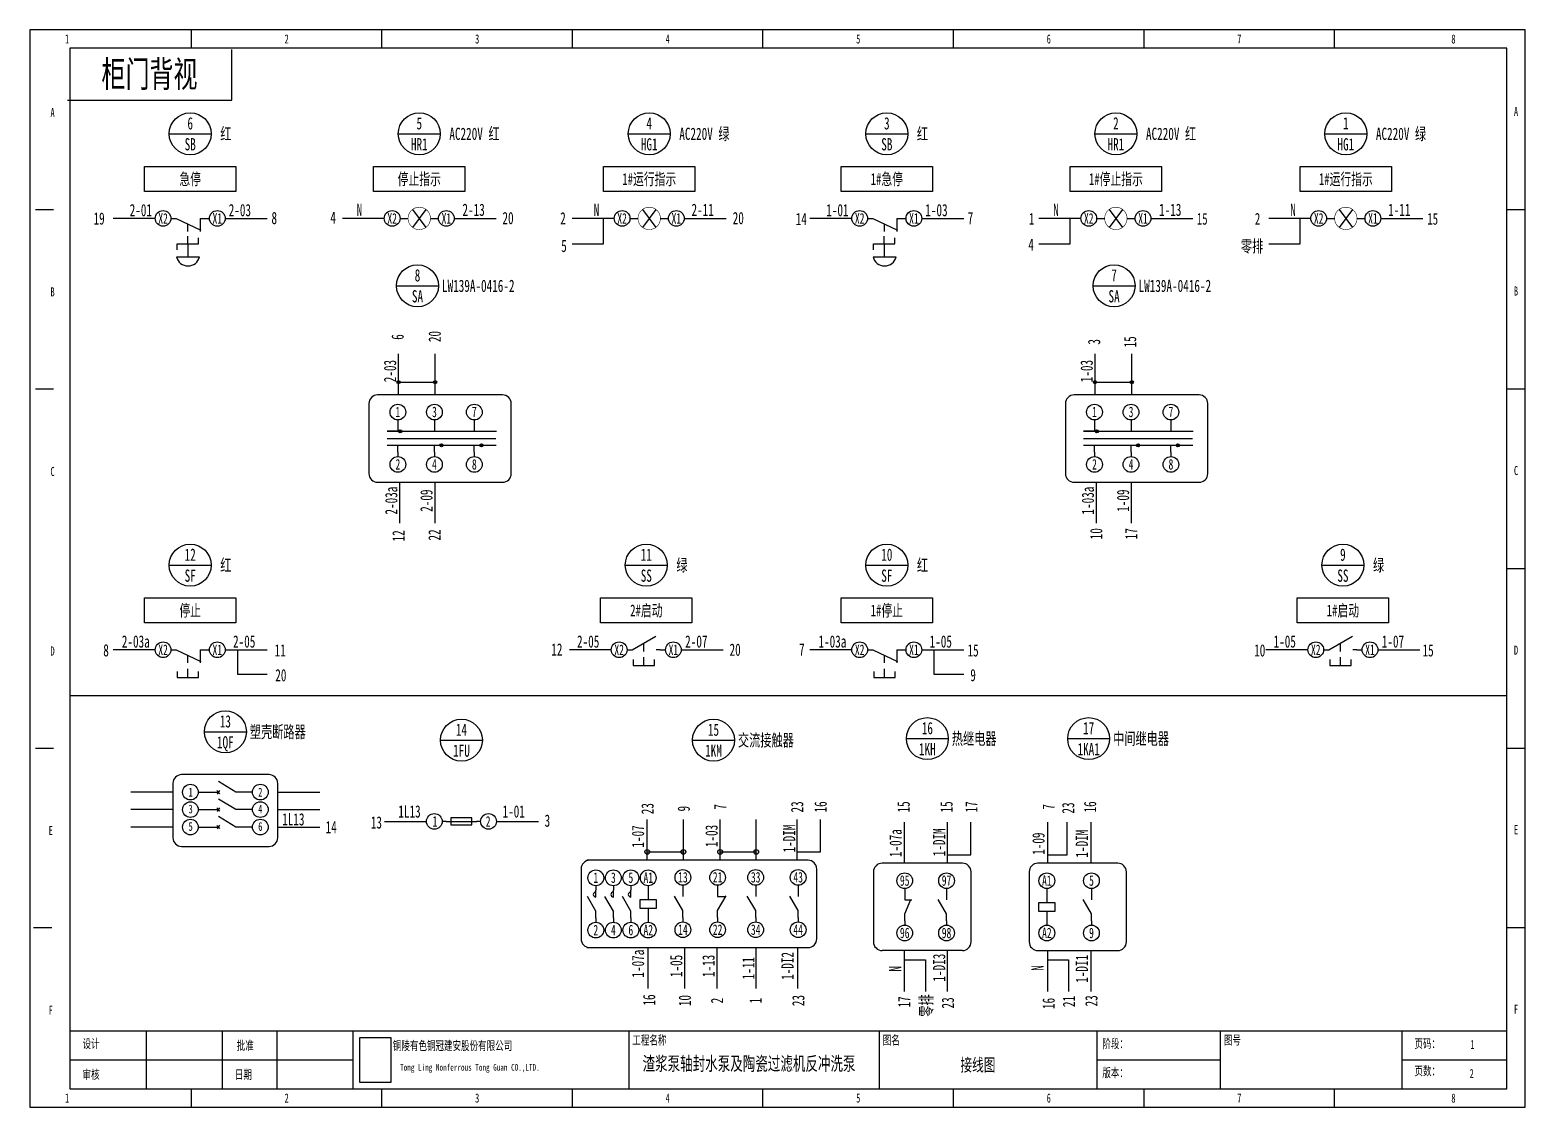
# Model space of a CAD drawing. Header units: millimetres. Extents: x 401220 to 2750366, y -101310 to 943175.
# Drawn here: x 1178014 to 1235034, y -101310 to -60206 of the extents above; entities that cross this region are included whole.
import ezdxf
from ezdxf.enums import TextEntityAlignment as Align

# ---------------------------------------------------------------- set-up
doc = ezdxf.new("R2010")
doc.units = ezdxf.units.MM
doc.linetypes.add('事故照明', pattern=[800, 600, 0, -200, 0])
doc.layers.add('SW', color=8, linetype='Continuous', lineweight=20)
doc.styles.add('ROM-S', font='NSimSun.ttf', dxfattribs={"width": 0.67})
doc.styles.add('标准', font='NSimSun.ttf', dxfattribs={"width": 0.667})

msp = doc.modelspace()

# ---------------------------------------------------------------- hatches: boundary and pattern name
h = msp.add_hatch(color=256)
h.dxf.hatch_style = 1
h.paths.add_polyline_path([(1192128.82149, -73649.19487, 0.4142135624), (1192069.45154, -73589.82492), (1192069.45154, -73708.56483, 0.4142135624)])
h.paths.add_polyline_path([(1192069.45154, -73589.82492, 0.4142135624), (1192010.08159, -73649.19487, 0.4142135624), (1192069.45154, -73708.56483)])
h = msp.add_hatch(color=256)
h.dxf.hatch_style = 1
h.paths.add_polyline_path([(1193529.08367, -73649.19487, 0.4142135624), (1193469.71372, -73589.82492), (1193469.71372, -73708.56483, 0.4142135624)])
h.paths.add_polyline_path([(1193469.71372, -73589.82492, 0.4142135624), (1193410.34376, -73649.19487, 0.4142135624), (1193469.71372, -73708.56483)])
h = msp.add_hatch(color=256)
h.dxf.hatch_style = 1
h.paths.add_polyline_path([(1218693.74112, -73649.19487, 0.4142135624), (1218634.37116, -73589.82492), (1218634.37116, -73708.56483, 0.4142135624)])
h.paths.add_polyline_path([(1218634.37116, -73589.82492, 0.4142135624), (1218575.00121, -73649.19487, 0.4142135624), (1218634.37116, -73708.56483)])
h = msp.add_hatch(color=256)
h.dxf.hatch_style = 1
h.paths.add_polyline_path([(1220094.00329, -73649.19487, 0.4142135624), (1220034.63334, -73589.82492), (1220034.63334, -73708.56483, 0.4142135624)])
h.paths.add_polyline_path([(1220034.63334, -73589.82492, 0.4142135624), (1219975.26339, -73649.19487, 0.4142135624), (1220034.63334, -73708.56483)])
h = msp.add_hatch(color=256)
h.dxf.hatch_style = 1
h.paths.add_polyline_path([(1192198.41602, -75523.09348, 1), (1192082.69802, -75523.09348)])
h.paths.add_polyline_path([(1192082.69802, -75523.09348, 1), (1192198.41602, -75523.09348)])
h = msp.add_hatch(color=256)
h.dxf.hatch_style = 1
h.paths.add_polyline_path([(1218763.33564, -75523.09348, 1), (1218647.61764, -75523.09348)])
h.paths.add_polyline_path([(1218647.61764, -75523.09348, 1), (1218763.33564, -75523.09348)])
h = msp.add_hatch(color=256)
h.dxf.hatch_style = 1
h.paths.add_polyline_path([(1193651.37798, -76056.68747), (1193767.09598, -76056.68747, 1)])
h.paths.add_polyline_path([(1193767.09598, -76056.68747), (1193651.37798, -76056.68747, 1)])
h = msp.add_hatch(color=256)
h.dxf.hatch_style = 1
h.paths.add_polyline_path([(1195172.64506, -76056.68747), (1195288.36306, -76056.68747, 1)])
h.paths.add_polyline_path([(1195288.36306, -76056.68747), (1195172.64506, -76056.68747, 1)])
h = msp.add_hatch(color=256)
h.dxf.hatch_style = 1
h.paths.add_polyline_path([(1220216.2976, -76056.68747), (1220332.0156, -76056.68747, 1)])
h.paths.add_polyline_path([(1220332.0156, -76056.68747), (1220216.2976, -76056.68747, 1)])
h = msp.add_hatch(color=256)
h.dxf.hatch_style = 1
h.paths.add_polyline_path([(1221737.56468, -76056.68747), (1221853.28268, -76056.68747, 1)])
h.paths.add_polyline_path([(1221853.28268, -76056.68747), (1221737.56468, -76056.68747, 1)])
h = msp.add_hatch(color=256)
h.dxf.hatch_style = 1
h.paths.add_polyline_path([(1201559.73367, -91480.24408), (1201559.73367, -91570.41035), (1201649.89994, -91570.41035, 0.4142135624)])
h.paths.add_polyline_path([(1201649.89994, -91570.41035), (1201559.73367, -91570.41035), (1201559.73367, -91660.57662, 0.4142135624)])
h.paths.add_polyline_path([(1201559.73367, -91570.41035), (1201559.73367, -91480.24408, 0.4142135624), (1201469.56741, -91570.41035, 0.4142135624), (1201559.73367, -91660.57662)])
h.paths.add_polyline_path([(1202934.89629, -91480.24408, 0.4142135624), (1202844.73003, -91570.41035), (1202934.89629, -91570.41035)])
h.paths.add_polyline_path([(1202934.89629, -91570.41035), (1202844.73003, -91570.41035, 0.4142135624), (1202934.89629, -91660.57662)])
h.paths.add_polyline_path([(1203025.06256, -91570.41035, 0.4142135624), (1202934.89629, -91480.24408), (1202934.89629, -91660.57662, 0.4142135624)])
h = msp.add_hatch(color=256)
h.dxf.hatch_style = 1
h.paths.add_polyline_path([(1204337.24573, -91480.24408), (1204337.24573, -91570.41035), (1204427.412, -91570.41035, 0.4142135624)])
h.paths.add_polyline_path([(1204427.412, -91570.41035), (1204337.24573, -91570.41035), (1204337.24573, -91660.57662, 0.4142135624)])
h.paths.add_polyline_path([(1204337.24573, -91570.41035), (1204337.24573, -91480.24408, 0.4142135624), (1204247.07947, -91570.41035, 0.4142135624), (1204337.24573, -91660.57662)])
h.paths.add_polyline_path([(1205712.40835, -91480.24408, 0.4142135624), (1205622.24209, -91570.41035), (1205712.40835, -91570.41035)])
h.paths.add_polyline_path([(1205712.40835, -91570.41035), (1205622.24209, -91570.41035, 0.4142135624), (1205712.40835, -91660.57662)])
h.paths.add_polyline_path([(1205802.57462, -91570.41035, 0.4142135624), (1205712.40835, -91480.24408), (1205712.40835, -91660.57662, 0.4142135624)])

# ---------------------------------------------------------------- linework, layer by layer
at = {"ltscale": 4}
for p, q in [((1184172.88567, -60898.28805), (1184172.88567, -60206.30407)), ((1191438.71742, -60898.28805), (1191438.71742, -60206.30407)), ((1198704.54917, -60898.28805), (1198704.54917, -60206.30407)), ((1205970.38093, -60898.28805), (1205970.38093, -60206.30407)), ((1213236.21268, -60898.28805), (1213236.21268, -60206.30407)), ((1220502.04443, -60898.28805), (1220502.04443, -60206.30407)), ((1227767.87618, -60898.28805), (1227767.87618, -60206.30407)), ((1178221.82347, -67056.94544), (1178913.80745, -67056.94544)), ((1234341.72395, -67056.94544), (1235033.70793, -67056.94544)), ((1178221.82347, -73907.58681), (1178913.80745, -73907.58681)), ((1234341.72395, -73907.58681), (1235033.70793, -73907.58681)), ((1234341.72395, -80758.22817), (1235033.70793, -80758.22817)), ((1178221.82347, -87608.86954), (1178913.80745, -87608.86954)), ((1234341.72395, -87608.86954), (1235033.70793, -87608.86954)), ((1178152.62508, -94459.5109), (1178844.60905, -94459.5109)), ((1234341.72395, -94459.5109), (1235033.70793, -94459.5109)), ((1179536.59303, -98403.81957), (1234341.72395, -98403.81957)), ((1182442.92573, -98403.81957), (1182442.92573, -100618.16829)), ((1185349.25843, -98403.81957), (1185349.25843, -100618.16829)), ((1187425.21036, -98403.81957), (1187425.21036, -100618.16829)), ((1190331.54306, -98403.81957), (1190331.54306, -100618.16829)), ((1200849.6995, -98403.81957), (1200849.6995, -100618.16829)), ((1210399.07837, -98403.81957), (1210399.07837, -100618.16829)), ((1218702.88609, -98403.81957), (1218702.88609, -100618.16829)), ((1223408.37713, -98403.81957), (1223408.37713, -100618.16829)), ((1230328.21689, -98403.81957), (1230328.21689, -100618.16829)), ((1179536.59303, -99510.99393), (1190331.54306, -99510.99393)), ((1218702.88609, -99510.99393), (1223408.37713, -99510.99393)), ((1230328.21689, -99510.99393), (1234341.72395, -99510.99393)), ((1184172.88567, -101310.15227), (1184172.88567, -100618.16829)), ((1191438.71742, -101310.15227), (1191438.71742, -100618.16829)), ((1198704.54917, -101310.15227), (1198704.54917, -100618.16829)), ((1205970.38093, -101310.15227), (1205970.38093, -100618.16829)), ((1213236.21268, -101310.15227), (1213236.21268, -100618.16829)), ((1220502.04443, -101310.15227), (1220502.04443, -100618.16829)), ((1227767.87618, -101310.15227), (1227767.87618, -100618.16829))]:
    msp.add_line(p, q, dxfattribs=at)
for p, q in [((1187247.21967, -60898.28805), (1179536.59303, -60898.28805)), ((1179453.54382, -62890.29404), (1185718.27155, -62890.29404)), ((1183327.61539, -64171.0144), (1184928.39736, -64171.0144)), ((1192063.56506, -64171.0144), (1193664.34703, -64171.0144)), ((1200832.37819, -64171.0144), (1202433.16015, -64171.0144)), ((1209892.53502, -64171.0144), (1211493.31698, -64171.0144)), ((1218628.48469, -64171.0144), (1220229.26666, -64171.0144)), ((1227397.29781, -64171.0144), (1228998.07978, -64171.0144)), ((1182385.53652, -65422.54598), (1185870.47623, -65422.54598)), ((1182385.53652, -66372.1416), (1182385.53652, -65422.54598)), ((1185870.47623, -65422.54598), (1185870.47623, -66372.1416)), ((1191121.4862, -65422.54598), (1194606.4259, -65422.54598)), ((1191121.4862, -66372.1416), (1191121.4862, -65422.54598)), ((1194606.4259, -65422.54598), (1194606.4259, -66372.1416)), ((1199890.29932, -65422.54598), (1203375.23902, -65422.54598)), ((1199890.29932, -66372.1416), (1199890.29932, -65422.54598)), ((1203375.23902, -65422.54598), (1203375.23902, -66372.1416)), ((1208950.45615, -65422.54598), (1212435.39585, -65422.54598)), ((1208950.45615, -66372.1416), (1208950.45615, -65422.54598)), ((1212435.39585, -65422.54598), (1212435.39585, -66372.1416)), ((1217686.40582, -65422.54598), (1221171.34552, -65422.54598)), ((1217686.40582, -66372.1416), (1217686.40582, -65422.54598)), ((1221171.34552, -65422.54598), (1221171.34552, -66372.1416)), ((1226455.21894, -65422.54598), (1229940.15865, -65422.54598)), ((1226455.21894, -66372.1416), (1226455.21894, -65422.54598)), ((1229940.15865, -65422.54598), (1229940.15865, -66372.1416)), ((1185870.47623, -66372.1416), (1182385.53652, -66372.1416)), ((1194606.4259, -66372.1416), (1191121.4862, -66372.1416)), ((1203375.23902, -66372.1416), (1199890.29932, -66372.1416)), ((1212435.39585, -66372.1416), (1208950.45615, -66372.1416)), ((1221171.34552, -66372.1416), (1217686.40582, -66372.1416)), ((1229940.15865, -66372.1416), (1226455.21894, -66372.1416)), ((1192606.49745, -67057.75789), (1193118.74768, -67740.75819)), ((1201375.31057, -67057.75789), (1201887.5608, -67740.75819)), ((1219171.41707, -67057.75789), (1219683.6673, -67740.75819)), ((1227940.23019, -67057.75789), (1228452.48042, -67740.75819)), ((1182794.0214, -67399.2582), (1181193.23943, -67399.2582)), ((1183392.98097, -67399.25809), (1183593.0789, -67399.25804)), ((1183593.0789, -67399.25804), (1184532.54651, -67845.04185)), ((1184034.18944, -67902.31923), (1184034.18944, -67608.56801)), ((1184503.74391, -67399.25804), (1184503.74383, -67899.7969)), ((1184503.74391, -67399.25804), (1184860.36445, -67399.25809)), ((1185461.99135, -67399.2582), (1187062.77332, -67399.2582)), ((1191529.97107, -67399.2582), (1189929.18911, -67399.2582)), ((1192128.93065, -67399.25809), (1192329.02857, -67399.25804)), ((1192329.02857, -67399.25804), (1192435.74737, -67399.25804)), ((1193289.49775, -67399.25804), (1193396.21655, -67399.25804)), ((1193396.21655, -67399.25804), (1193596.31412, -67399.25809)), ((1194197.94102, -67399.2582), (1195798.72299, -67399.2582)), ((1200298.7842, -67399.2582), (1198698.00223, -67399.2582)), ((1199875.44832, -67399.2582), (1199875.44832, -68386.73253)), ((1200897.74377, -67399.25809), (1201097.84169, -67399.25804)), ((1201097.84169, -67399.25804), (1201204.56049, -67399.25804)), ((1202058.31088, -67399.25804), (1202165.02967, -67399.25804)), ((1202165.02967, -67399.25804), (1202365.12724, -67399.25809)), ((1202966.75414, -67399.2582), (1204567.53611, -67399.2582)), ((1209358.94103, -67399.2582), (1207758.15906, -67399.2582)), ((1209957.9006, -67399.25809), (1210157.99852, -67399.25804)), ((1210157.99852, -67399.25804), (1211097.46614, -67845.04185)), ((1210599.10907, -67902.31923), (1210599.10907, -67608.56801)), ((1211068.66353, -67399.25804), (1211068.66346, -67899.7969)), ((1211068.66353, -67399.25804), (1211425.28407, -67399.25809)), ((1212026.91097, -67399.2582), (1213627.69294, -67399.2582)), ((1218094.8907, -67399.2582), (1216494.10873, -67399.2582)), ((1217671.55482, -67399.2582), (1217671.55482, -68386.73253)), ((1218693.85027, -67399.25809), (1218893.9482, -67399.25804)), ((1218893.9482, -67399.25804), (1219000.66699, -67399.25804)), ((1219854.41738, -67399.25804), (1219961.13618, -67399.25804)), ((1219961.13618, -67399.25804), (1220161.23374, -67399.25809)), ((1220762.86065, -67399.2582), (1222363.64261, -67399.2582)), ((1226863.70382, -67399.2582), (1225262.92185, -67399.2582)), ((1226440.36794, -67399.2582), (1226440.36794, -68386.73253)), ((1227462.66339, -67399.25809), (1227662.76132, -67399.25804)), ((1227662.76132, -67399.25804), (1227769.48012, -67399.25804)), ((1228623.2305, -67399.25804), (1228729.9493, -67399.25804)), ((1228729.9493, -67399.25804), (1228930.04686, -67399.25809)), ((1229531.67377, -67399.2582), (1231132.45574, -67399.2582)), ((1183624.68081, -68592.72238), (1183624.68081, -68373.28207)), ((1183624.68081, -68373.28207), (1184438.1028, -68373.28207)), ((1184031.3918, -68373.28207), (1184031.3918, -68079.53085)), ((1184031.3918, -68373.28207), (1184031.3918, -68862.66576)), ((1184438.1028, -68373.28207), (1184438.1028, -68144.24223)), ((1199875.44832, -68386.73253), (1198698.00223, -68386.73253)), ((1210189.60044, -68592.72238), (1210189.60044, -68373.28207)), ((1210189.60044, -68373.28207), (1211003.02242, -68373.28207)), ((1210596.31143, -68373.28207), (1210596.31143, -68079.53085)), ((1210596.31143, -68373.28207), (1210596.31143, -68862.66576)), ((1211003.02242, -68373.28207), (1211003.02242, -68144.24223)), ((1217671.55482, -68386.73253), (1216494.10873, -68386.73253)), ((1226440.36794, -68386.73253), (1225262.92185, -68386.73253)), ((1183604.65579, -68862.66576), (1184482.17817, -68862.66576)), ((1210169.57541, -68862.66576), (1211047.09779, -68862.66576)), ((1191994.35498, -69971.42059), (1193595.13695, -69971.42059)), ((1218559.27461, -69971.42059), (1220160.05658, -69971.42059)), ((1192069.45154, -74135.1183), (1192069.45154, -72572.23482)), ((1193469.71372, -74135.1183), (1193469.71372, -72572.23482)), ((1218634.37116, -74135.1183), (1218634.37116, -72572.23482)), ((1220034.63334, -74135.1183), (1220034.63334, -72572.23482)), ((1192069.45154, -73649.19487), (1193469.71372, -73649.19487)), ((1218634.37116, -73649.19487), (1220034.63334, -73649.19487)), ((1190940.92884, -74468.61454), (1190940.92884, -77136.58449)), ((1194742.11345, -74135.1183), (1191274.42508, -74135.1183)), ((1194642.60635, -74135.1183), (1191274.42508, -74135.1183)), ((1196036.54264, -74135.1183), (1192568.85427, -74135.1183)), ((1195937.03553, -74135.1183), (1192568.85427, -74135.1183)), ((1196370.03869, -77136.58449), (1196370.03869, -74468.61454)), ((1217505.84846, -74468.61454), (1217505.84846, -77136.58449)), ((1221307.03307, -74135.1183), (1217839.3447, -74135.1183)), ((1221207.52597, -74135.1183), (1217839.3447, -74135.1183)), ((1222601.46226, -74135.1183), (1219133.77389, -74135.1183)), ((1222501.95516, -74135.1183), (1219133.77389, -74135.1183)), ((1222934.95832, -77136.58449), (1222934.95832, -74468.61454)), ((1192047.54206, -75256.29652), (1192047.54204, -75523.09351)), ((1192047.54206, -75090.31775), (1192047.54206, -75256.29652)), ((1193441.36231, -75256.29652), (1193441.36229, -75523.09351)), ((1193441.36231, -75090.31775), (1193441.36231, -75256.29652)), ((1194962.62939, -75256.29652), (1194962.62937, -75523.09351)), ((1194962.62939, -75090.31775), (1194962.62939, -75256.29652)), ((1218612.46168, -75256.29652), (1218612.46166, -75523.09351)), ((1218612.46168, -75090.31775), (1218612.46168, -75256.29652)), ((1220006.28194, -75256.29652), (1220006.28191, -75523.09351)), ((1220006.28194, -75090.31775), (1220006.28194, -75256.29652)), ((1221527.54902, -75256.29652), (1221527.549, -75523.09351)), ((1221527.54902, -75090.31775), (1221527.54902, -75256.29652)), ((1192047.54204, -75523.09351), (1191632.22568, -75523.09348)), ((1191632.22568, -75523.09348), (1195807.39285, -75523.09348)), ((1218612.46166, -75523.09351), (1218197.14531, -75523.09348)), ((1218197.14531, -75523.09348), (1222372.31248, -75523.09348)), ((1191632.22564, -76056.68747), (1195800.52949, -76056.68747)), ((1192047.54197, -76323.48449), (1192047.542, -76056.6875)), ((1192047.54206, -76323.48449), (1192047.54206, -76486.72366)), ((1193441.36223, -76323.48449), (1193441.36225, -76056.6875)), ((1193441.36231, -76323.48449), (1193441.36231, -76486.72366)), ((1194962.62931, -76323.48449), (1194962.62933, -76056.6875)), ((1194962.62939, -76323.48449), (1194962.62939, -76486.72366)), ((1218197.14527, -76056.68747), (1222365.44911, -76056.68747)), ((1218612.4616, -76323.48449), (1218612.46162, -76056.6875)), ((1218612.46168, -76323.48449), (1218612.46168, -76486.72366)), ((1220006.28185, -76323.48449), (1220006.28187, -76056.6875)), ((1220006.28194, -76323.48449), (1220006.28194, -76486.72366)), ((1221527.54893, -76323.48449), (1221527.54895, -76056.6875)), ((1221527.54902, -76323.48449), (1221527.54902, -76486.72366)), ((1191274.42508, -77470.08074), (1194708.08449, -77470.08074)), ((1192126.11938, -79032.96422), (1192126.11938, -77470.08074)), ((1192568.85427, -77470.08074), (1196036.54245, -77470.08074)), ((1193464.82641, -79032.96422), (1193464.82641, -77470.08074)), ((1217839.3447, -77470.08074), (1221273.00411, -77470.08074)), ((1218691.039, -79032.96422), (1218691.039, -77470.08074)), ((1219133.77389, -77470.08074), (1222601.46207, -77470.08074)), ((1220029.74604, -79032.96422), (1220029.74604, -77470.08074)), ((1183327.61539, -80630.94085), (1184928.39736, -80630.94085)), ((1200720.53212, -80630.94085), (1202321.31408, -80630.94085)), ((1209892.53502, -80630.94085), (1211493.31698, -80630.94085)), ((1227285.45174, -80630.94085), (1228886.23371, -80630.94085)), ((1182385.53652, -81882.47243), (1185870.47623, -81882.47243)), ((1182385.53652, -82832.06805), (1182385.53652, -81882.47243)), ((1185870.47623, -81882.47243), (1185870.47623, -82832.06805)), ((1199778.45325, -81882.47243), (1203263.39295, -81882.47243)), ((1199778.45325, -82832.06805), (1199778.45325, -81882.47243)), ((1203263.39295, -81882.47243), (1203263.39295, -82832.06805)), ((1208950.45615, -81882.47243), (1212435.39585, -81882.47243)), ((1208950.45615, -82832.06805), (1208950.45615, -81882.47243)), ((1212435.39585, -81882.47243), (1212435.39585, -82832.06805)), ((1226343.37287, -81882.47243), (1229828.31258, -81882.47243)), ((1226343.37287, -82832.06805), (1226343.37287, -81882.47243)), ((1229828.31258, -81882.47243), (1229828.31258, -82832.06805)), ((1185870.47623, -82832.06805), (1182385.53652, -82832.06805)), ((1203263.39295, -82832.06805), (1199778.45325, -82832.06805)), ((1212435.39585, -82832.06805), (1208950.45615, -82832.06805)), ((1229828.31258, -82832.06805), (1226343.37287, -82832.06805)), ((1200985.99562, -83859.18449), (1201884.94868, -83344.61346)), ((1201424.30853, -83929.79223), (1201424.30853, -83615.79626)), ((1227550.91525, -83859.18449), (1228449.8683, -83344.61346)), ((1227989.22815, -83929.79223), (1227989.22815, -83615.79626)), ((1182794.0214, -83859.18464), (1181193.23943, -83859.18464)), ((1183392.98097, -83859.18454), (1183593.0789, -83859.18449)), ((1183593.0789, -83859.18449), (1184532.54651, -84304.9683)), ((1184036.29687, -84363.24567), (1184036.29687, -84069.49445)), ((1184503.74391, -83859.18449), (1184503.74383, -84359.72334)), ((1184503.74391, -83859.18449), (1184860.36445, -83859.18454)), ((1185461.99135, -83859.18464), (1187062.77332, -83859.18464)), ((1185925.17017, -83859.18464), (1185925.17017, -84695.80567)), ((1200186.93813, -83859.18464), (1198586.15616, -83859.18464)), ((1200785.8977, -83859.18454), (1200985.99562, -83859.18449)), ((1201017.59754, -84230.63292), (1201017.59754, -84459.67275)), ((1201424.30853, -84459.67275), (1201424.30853, -84145.67679)), ((1201831.01952, -84459.67275), (1201831.01952, -84230.63292)), ((1202053.1836, -83859.18449), (1201893.93687, -83859.18449)), ((1202053.1836, -83859.18449), (1202253.28117, -83859.18454)), ((1202854.90807, -83859.18464), (1204455.69004, -83859.18464)), ((1209358.94103, -83859.18464), (1207758.15906, -83859.18464)), ((1209957.9006, -83859.18454), (1210157.99852, -83859.18449)), ((1210157.99852, -83859.18449), (1211097.46614, -84304.9683)), ((1210601.2165, -84363.24567), (1210601.2165, -84069.49445)), ((1211068.66353, -83859.18449), (1211068.66346, -84359.72334)), ((1211068.66353, -83859.18449), (1211425.28407, -83859.18454)), ((1212026.91097, -83859.18464), (1213627.69294, -83859.18464)), ((1212490.0898, -83859.18464), (1212490.0898, -84695.80567)), ((1226751.85775, -83859.18464), (1225151.07578, -83859.18464)), ((1227350.81732, -83859.18454), (1227550.91525, -83859.18449)), ((1227582.51716, -84230.63292), (1227582.51716, -84459.67275)), ((1227989.22815, -84459.67275), (1227989.22815, -84145.67679)), ((1228395.93914, -84459.67275), (1228395.93914, -84230.63292)), ((1228618.10323, -83859.18449), (1228458.8565, -83859.18449)), ((1228618.10323, -83859.18449), (1228818.20079, -83859.18454)), ((1229419.8277, -83859.18464), (1231020.60967, -83859.18464)), ((1183629.58588, -84694.36892), (1183629.58588, -84923.40876)), ((1183629.58588, -84923.40876), (1184443.00787, -84923.40876)), ((1184036.29687, -84923.40876), (1184036.29687, -84584.8613)), ((1184443.00787, -84923.40876), (1184443.00787, -84694.36892)), ((1185925.17017, -84695.80567), (1185925.17017, -84790.07854)), ((1185925.17017, -84790.07854), (1187062.77332, -84790.07854)), ((1201017.59754, -84459.67275), (1201831.01952, -84459.67275)), ((1210194.50551, -84694.36892), (1210194.50551, -84923.40876)), ((1210194.50551, -84923.40876), (1211007.92749, -84923.40876)), ((1210601.2165, -84923.40876), (1210601.2165, -84584.8613)), ((1211007.92749, -84923.40876), (1211007.92749, -84694.36892)), ((1212490.0898, -84695.80567), (1212490.0898, -84790.07854)), ((1212490.0898, -84790.07854), (1213627.69294, -84790.07854)), ((1227582.51716, -84459.67275), (1228395.93914, -84459.67275)), ((1179536.59303, -85607.18686), (1234341.72395, -85607.18686)), ((1184668.06566, -86989.931), (1186267.92217, -86989.931)), ((1193671.00258, -87308.29242), (1195270.8591, -87308.29242)), ((1203282.6852, -87308.29242), (1204882.54172, -87308.29242)), ((1211438.72638, -87249.57774), (1213038.5829, -87249.57774)), ((1217589.70864, -87249.57774), (1219189.56516, -87249.57774)), ((1187134.51112, -88624.85454), (1183801.47671, -88624.85454)), ((1185870.25765, -89291.46143), (1185203.65077, -88891.4973)), ((1183468.17327, -89291.46143), (1181868.31675, -89291.46143)), ((1183468.17327, -88958.15798), (1183468.17327, -91027.35012)), ((1184434.75325, -89291.46143), (1185203.65077, -89291.46143)), ((1185260.11452, -89351.01796), (1185147.18701, -89231.90491)), ((1185249.12855, -89222.93628), (1185159.58293, -89363.5802)), ((1186501.23458, -89291.46143), (1185870.25765, -89291.46143)), ((1187467.81456, -91027.35012), (1187467.81456, -88958.15798)), ((1187467.81456, -89289.29527), (1189067.67108, -89289.29527)), ((1183468.17327, -89958.06831), (1181868.31675, -89958.06831)), ((1184434.75325, -89958.06831), (1185203.65077, -89958.06831)), ((1185259.40955, -90015.82803), (1185146.48204, -89896.71498)), ((1185248.42358, -89887.74636), (1185158.87796, -90028.39027)), ((1185869.55268, -89956.2715), (1185202.94579, -89556.30737)), ((1186501.23458, -89958.06831), (1185870.25765, -89958.06831)), ((1187467.81456, -89955.90216), (1189067.67108, -89955.90216)), ((1183468.17327, -90624.67519), (1181868.31675, -90624.67519)), ((1184434.75325, -90624.67519), (1185203.65077, -90624.67519)), ((1185260.11452, -90682.43491), (1185147.18701, -90563.32185)), ((1185249.12855, -90554.35323), (1185159.58293, -90694.99715)), ((1185870.25765, -90622.87838), (1185203.65077, -90222.91425)), ((1186501.23458, -90624.67519), (1185870.25765, -90624.67519)), ((1187467.81456, -90622.50904), (1189067.67108, -90622.50904)), ((1193138.38368, -90426.12869), (1191538.52717, -90426.12869)), ((1193884.93742, -90408.01442), (1193737.40898, -90408.01442)), ((1193884.93742, -90408.01442), (1194068.39236, -90408.01442)), ((1194068.39236, -90274.69304), (1194068.39236, -90541.33579)), ((1194868.32062, -90274.69304), (1194068.39236, -90274.69304)), ((1194068.39236, -90408.01442), (1194868.32062, -90408.01442)), ((1194068.39236, -90541.33579), (1194868.32062, -90541.33579)), ((1194868.32062, -90541.33579), (1194868.32062, -90274.69304)), ((1194868.32062, -90408.01442), (1195061.0582, -90408.01442)), ((1195203.94412, -90408.01442), (1195061.0582, -90408.01442)), ((1195803.478, -90407.46369), (1197403.33451, -90407.46369)), ((1201559.73367, -91891.61135), (1201559.73367, -90329.63141)), ((1202937.79308, -91891.61135), (1202937.79308, -90329.63141)), ((1204337.24573, -91891.61135), (1204337.24573, -90329.63141)), ((1205712.40835, -91891.61135), (1205712.40835, -90329.63141)), ((1207278.7831, -91891.61135), (1207278.7831, -90329.63141)), ((1208167.49918, -91570.41035), (1208167.49918, -90329.63141)), ((1211370.14251, -92002.10968), (1211370.14251, -90440.12974)), ((1213009.63598, -92002.10968), (1213009.63598, -90440.12974)), ((1213898.35205, -91680.90869), (1213898.35205, -90440.12974)), ((1216827.39853, -92002.10968), (1216827.39853, -90440.12974)), ((1217572.5236, -91680.90869), (1217572.5236, -90440.12974)), ((1218491.48946, -92002.10968), (1218491.48946, -90440.12974)), ((1183801.47671, -91360.65356), (1187134.51112, -91360.65356)), ((1201559.73367, -91570.41035), (1202934.89629, -91570.41035)), ((1204337.24573, -91570.41035), (1205712.40835, -91570.41035)), ((1207278.7831, -91570.41035), (1208167.49918, -91570.41035)), ((1213009.63598, -91680.90869), (1213898.35205, -91680.90869)), ((1216827.39853, -91680.90869), (1217572.5236, -91680.90869)), ((1199034.77316, -92224.91479), (1199034.77316, -94891.34232)), ((1204337.24573, -91891.61135), (1199256.46463, -91891.61135)), ((1206069.55391, -91891.61135), (1200988.77282, -91891.61135)), ((1207688.16318, -91891.61135), (1202607.38208, -91891.61135)), ((1207688.16318, -91891.61135), (1202868.78641, -91891.61135)), ((1208021.46662, -94891.34232), (1208021.46662, -92224.91479)), ((1210183.2158, -92335.41312), (1210183.2158, -95001.84065)), ((1213572.88185, -92002.10968), (1210516.51906, -92002.10968)), ((1213906.18529, -95001.84065), (1213906.18529, -92335.41312)), ((1216121.44757, -92335.41312), (1216121.44757, -95001.84065)), ((1219497.17483, -92002.10968), (1216454.75101, -92002.10968)), ((1219830.47828, -95001.84065), (1219830.47828, -92335.41312)), ((1199594.86452, -92861.26597), (1199594.86452, -93027.14877)), ((1200263.83776, -92861.26597), (1200263.83776, -93027.14877)), ((1200930.44464, -92861.26597), (1200930.44464, -93027.14877)), ((1201594.68517, -92861.26597), (1201594.68517, -93027.14877)), ((1202915.89627, -92846.25857), (1202915.89627, -93012.14138)), ((1204239.00747, -92846.25857), (1204239.00747, -93012.14138)), ((1205692.17174, -92846.25857), (1205692.17174, -93012.14138)), ((1207311.16622, -92846.25857), (1207311.16622, -93012.14138)), ((1199594.86446, -93827.07703), (1199274.8932, -93272.87045)), ((1199594.8645, -93293.79153), (1199594.86452, -93027.14877)), ((1200263.83769, -93827.07703), (1199943.86643, -93272.87045)), ((1200263.83774, -93293.79153), (1200263.83776, -93027.14877)), ((1200930.44457, -93827.07703), (1200610.47332, -93272.87045)), ((1200930.44462, -93293.79153), (1200930.44464, -93027.14877)), ((1201274.71384, -93400.4486), (1201274.71381, -93720.4199)), ((1201914.65644, -93400.44865), (1201274.71384, -93400.4486)), ((1201594.68517, -93027.14877), (1201594.68514, -93400.44863)), ((1201914.65642, -93720.41996), (1201914.65644, -93400.44865)), ((1202915.8962, -93812.06964), (1202595.92495, -93257.86306)), ((1202915.89627, -93012.14138), (1202915.89625, -93278.78413)), ((1204239.00741, -93812.06964), (1204564.31161, -93248.62633)), ((1204239.00747, -93012.14138), (1204239.00745, -93278.78413)), ((1204239.00745, -93278.78413), (1204546.89998, -93278.78416)), ((1205692.17168, -93812.06964), (1205372.20042, -93257.86306)), ((1205692.17174, -93012.14138), (1205692.17172, -93278.78413)), ((1207311.16615, -93812.06964), (1206991.19489, -93257.86306)), ((1207311.16622, -93012.14138), (1207311.1662, -93278.78413)), ((1211375.66689, -93937.57537), (1211609.95635, -93383.36879)), ((1211375.66696, -93137.64711), (1211375.66693, -93404.28986)), ((1211375.66693, -93404.28986), (1211646.14076, -93404.28988)), ((1211375.66696, -92971.7643), (1211375.66696, -93137.64711)), ((1212970.45105, -93937.57551), (1212650.47979, -93383.36893)), ((1212970.45111, -93137.64725), (1212970.45109, -93404.29)), ((1212970.45111, -92971.7643), (1212970.45111, -93137.64711)), ((1216476.02392, -93510.94694), (1216476.02389, -93830.91824)), ((1217115.96652, -93510.94699), (1216476.02392, -93510.94694)), ((1216795.99525, -93137.64711), (1216795.99522, -93510.94696)), ((1216795.99525, -92971.7643), (1216795.99525, -93137.64711)), ((1217115.9665, -93830.91829), (1217115.96652, -93510.94699)), ((1218497.01384, -93937.57537), (1218177.04258, -93383.36879)), ((1218497.01391, -93137.64711), (1218497.01388, -93404.28986)), ((1218497.01391, -92971.7643), (1218497.01391, -93137.64711)), ((1199594.86444, -94093.71978), (1199594.86446, -93827.07703)), ((1200263.83767, -94093.71978), (1200263.83769, -93827.07703)), ((1200930.44455, -94093.71978), (1200930.44457, -93827.07703)), ((1201274.71381, -93720.4199), (1201914.65642, -93720.41996)), ((1201594.68511, -93720.41993), (1201594.68508, -94093.71978)), ((1202915.89618, -94078.71239), (1202915.8962, -93812.06964)), ((1202915.89627, -94078.71239), (1202915.89627, -94241.85718)), ((1204239.00739, -94078.71239), (1204239.00741, -93812.06964)), ((1204239.00747, -94078.71239), (1204239.00747, -94241.85718)), ((1205692.17166, -94078.71239), (1205692.17168, -93812.06964)), ((1205692.17174, -94078.71239), (1205692.17174, -94241.85718)), ((1207311.16613, -94078.71239), (1207311.16615, -93812.06964)), ((1207311.16622, -94078.71239), (1207311.16622, -94241.85718)), ((1211375.66687, -94204.21812), (1211375.66689, -93937.57537)), ((1212970.45103, -94204.21826), (1212970.45105, -93937.57551)), ((1216476.02389, -93830.91824), (1217115.9665, -93830.91829)), ((1216795.9952, -93830.91827), (1216795.99517, -94204.21812)), ((1218497.01382, -94204.21812), (1218497.01384, -93937.57537)), ((1199594.86452, -94093.71978), (1199594.86452, -94256.86457)), ((1200263.83776, -94093.71978), (1200263.83776, -94256.86457)), ((1200930.44464, -94093.71978), (1200930.44464, -94256.86457)), ((1201594.68517, -94093.71978), (1201594.68517, -94256.86457)), ((1211375.66696, -94204.21812), (1211375.66696, -94367.36291)), ((1212970.45111, -94204.21812), (1212970.45111, -94367.36291)), ((1216795.99525, -94204.21812), (1216795.99525, -94367.36291)), ((1218497.01391, -94204.21812), (1218497.01391, -94367.36291)), ((1199256.46463, -95224.64576), (1204402.68602, -95224.64576)), ((1200988.77282, -95224.64576), (1206134.9942, -95224.64576)), ((1201592.0792, -96786.6257), (1201592.0792, -95224.64576)), ((1202607.38208, -95224.64576), (1207753.60347, -95224.64576)), ((1202868.78641, -95224.64576), (1207688.16318, -95224.64576)), ((1202994.42816, -96786.6257), (1202994.42816, -95224.64576)), ((1204220.20599, -96786.6257), (1204220.20599, -95224.64576)), ((1205712.40835, -96786.6257), (1205712.40835, -95224.64576)), ((1207298.42481, -96786.6257), (1207298.42481, -95224.64576)), ((1213572.88203, -95335.14409), (1210516.51924, -95335.14409)), ((1211370.14251, -96897.12403), (1211370.14251, -95335.14409)), ((1211370.14251, -95687.97394), (1212164.11782, -95687.97394)), ((1212164.11782, -95687.97394), (1212164.11782, -96897.12403)), ((1213009.63598, -96897.12403), (1213009.63598, -95335.14409)), ((1216454.75101, -95335.14409), (1219497.17483, -95335.14409)), ((1216827.39853, -96897.12403), (1216827.39853, -95335.14409)), ((1216827.39853, -95687.97394), (1217621.37384, -95687.97394)), ((1217621.37384, -95687.97394), (1217621.37384, -96897.12403)), ((1218491.48946, -96897.12403), (1218491.48946, -95335.14409))]:
    msp.add_line(p, q)
at = {"linetype": '事故照明'}
for p, q in [((1191632.22564, -75794.68462), (1195786.80276, -75794.68462)), ((1218197.14527, -75794.68462), (1222351.72238, -75794.68462))]:
    msp.add_line(p, q, dxfattribs=at)
at = {"ltscale": 4}
for points in [[(1178014.22828, -101310.15227), (1235033.70793, -101310.15227), (1235033.70793, -60206.30407), (1178014.22828, -60206.30407)], [(1179536.59303, -100618.16829), (1234341.72395, -100618.16829), (1234341.72395, -60898.28805), (1179536.59303, -60898.28805)]]:
    msp.add_lwpolyline(points, close=True, dxfattribs=at)
for points in [[(1185718.27155, -62890.29404), (1185718.27155, -60951.79934)], [(1193118.74768, -67057.75789), (1192606.49745, -67740.75819)], [(1201887.5608, -67057.75789), (1201375.31057, -67740.75819)], [(1219683.6673, -67057.75789), (1219171.41707, -67740.75819)], [(1228452.48042, -67057.75789), (1227940.23019, -67740.75819)]]:
    msp.add_lwpolyline(points)
at = {"const_width": 21.34376}
for points in [[(1192435.74737, -67399.25804, 1), (1193289.49775, -67399.25804, 1)], [(1201204.56049, -67399.25804, 1), (1202058.31088, -67399.25804, 1)], [(1219000.66699, -67399.25804, 1), (1219854.41738, -67399.25804, 1)], [(1227769.48012, -67399.25804, 1), (1228623.2305, -67399.25804, 1)]]:
    msp.add_lwpolyline(points, format="xyb", close=True, dxfattribs=at)
msp.add_lwpolyline([(1190602.2935, -98655.35409), (1191783.26697, -98655.35409), (1191783.26697, -100367.1819), (1190602.2935, -100367.1819)], close=True)
for centre, radius in [((1184128.00638, -64171.0144), 800.39098), ((1192863.95605, -64171.0144), 800.39098), ((1201632.76917, -64171.0144), 800.39098), ((1210692.926, -64171.0144), 800.39098), ((1219428.87567, -64171.0144), 800.39098), ((1228197.68879, -64171.0144), 800.39098), ((1183092.83436, -67399.25809), 300.14662), ((1185160.51106, -67399.25809), 300.14662), ((1191828.78403, -67399.25809), 300.14662), ((1193896.46074, -67399.25809), 300.14662), ((1200597.59715, -67399.25809), 300.14662), ((1202665.27386, -67399.25809), 300.14662), ((1209657.75398, -67399.25809), 300.14662), ((1211725.43069, -67399.25809), 300.14662), ((1218393.70365, -67399.25809), 300.14662), ((1220461.38036, -67399.25809), 300.14662), ((1227162.51677, -67399.25809), 300.14662), ((1229230.19348, -67399.25809), 300.14662), ((1192794.74597, -69971.42059), 800.39098), ((1219359.66559, -69971.42059), 800.39098), ((1192069.45154, -73649.19487), 59.36995), ((1193469.71372, -73649.19487), 59.36995), ((1218634.37116, -73649.19487), 59.36995), ((1220034.63334, -73649.19487), 59.36995), ((1192047.54206, -74790.17113), 300.14662), ((1193441.36231, -74790.17113), 300.14662), ((1194962.62939, -74790.17113), 300.14662), ((1218612.46168, -74790.17113), 300.14662), ((1220006.28194, -74790.17113), 300.14662), ((1221527.54902, -74790.17113), 300.14662), ((1192140.55702, -75523.09348), 57.859), ((1218705.47664, -75523.09348), 57.859), ((1193709.23698, -76056.68747), 57.859), ((1195230.50406, -76056.68747), 57.859), ((1220274.1566, -76056.68747), 57.859), ((1221795.42368, -76056.68747), 57.859), ((1192047.54206, -76786.87028), 300.14662), ((1193441.36231, -76786.87028), 300.14662), ((1194962.62939, -76786.87028), 300.14662), ((1218612.46168, -76786.87028), 300.14662), ((1220006.28194, -76786.87028), 300.14662), ((1221527.54902, -76786.87028), 300.14662), ((1184128.00638, -80630.94085), 800.39098), ((1201520.9231, -80630.94085), 800.39098), ((1210692.926, -80630.94085), 800.39098), ((1228085.84272, -80630.94085), 800.39098), ((1183092.83436, -83859.18454), 300.14662), ((1185160.51106, -83859.18454), 300.14662), ((1200485.75108, -83859.18454), 300.14662), ((1202553.42779, -83859.18454), 300.14662), ((1209657.75398, -83859.18454), 300.14662), ((1211725.43069, -83859.18454), 300.14662), ((1227050.6707, -83859.18454), 300.14662), ((1229118.34741, -83859.18454), 300.14662), ((1185467.99392, -86989.931), 799.92826), ((1194470.93084, -87308.29242), 799.92826), ((1204082.61346, -87308.29242), 799.92826), ((1212238.65464, -87249.57774), 799.92826), ((1218389.6369, -87249.57774), 799.92826), ((1184134.78015, -89291.46143), 299.9731), ((1186801.20768, -89291.46143), 299.9731), ((1184134.78015, -89958.06831), 299.9731), ((1186801.20768, -89958.06831), 299.9731), ((1184134.78015, -90624.67519), 299.9731), ((1186801.20768, -90624.67519), 299.9731), ((1193437.43588, -90408.01442), 299.9731), ((1195503.91721, -90408.01442), 299.9731), ((1201559.73367, -91570.41035), 90.16627), ((1202934.89629, -91570.41035), 90.16627), ((1204337.24573, -91570.41035), 90.16627), ((1205712.40835, -91570.41035), 90.16627), ((1199594.86452, -92561.29287), 299.9731), ((1200263.83776, -92561.29287), 299.9731), ((1200930.44464, -92561.29287), 299.9731), ((1201594.68517, -92561.29287), 299.9731), ((1202915.89627, -92546.28548), 299.9731), ((1204239.00747, -92546.28548), 299.9731), ((1205692.17174, -92546.28548), 299.9731), ((1207311.16622, -92546.28548), 299.9731), ((1211375.66696, -92671.7912), 299.9731), ((1212970.45111, -92671.7912), 299.9731), ((1216795.99525, -92671.7912), 299.9731), ((1218497.01391, -92671.7912), 299.9731), ((1199594.86452, -94556.83767), 299.9731), ((1200263.83776, -94556.83767), 299.9731), ((1200930.44464, -94556.83767), 299.9731), ((1201594.68517, -94556.83767), 299.9731), ((1202915.89627, -94541.83028), 299.9731), ((1204239.00747, -94541.83028), 299.9731), ((1205692.17174, -94541.83028), 299.9731), ((1207311.16622, -94541.83028), 299.9731), ((1211375.66696, -94667.33601), 299.9731), ((1212970.45111, -94667.33601), 299.9731), ((1216795.99525, -94667.33601), 299.9731), ((1218497.01391, -94667.33601), 299.9731)]:
    msp.add_circle(centre, radius)
for centre, radius, start, end in [((1184043.41698, -68764.8382), 449.53489, 192.569254609, 347.430745391), ((1210608.3366, -68764.8382), 449.53489, 192.569254609, 347.430745391), ((1191274.42508, -74468.61454), 333.49624, 90, 180), ((1196036.54245, -74468.61454), 333.49624, 0, 90), ((1217839.3447, -74468.61454), 333.49624, 90, 180), ((1222601.46207, -74468.61454), 333.49624, 0, 90), ((1191274.42508, -77136.58449), 333.49624, 180, 270), ((1196036.54245, -77136.58449), 333.49624, 270, 0), ((1217839.3447, -77136.58449), 333.49624, 180, 270), ((1222601.46207, -77136.58449), 333.49624, 270, 0), ((1183801.47671, -88958.15798), 333.30344, 90, 180), ((1187134.51112, -88958.15798), 333.30344, 0, 90), ((1183801.47671, -91027.35012), 333.30344, 180, 270), ((1187134.51112, -91027.35012), 333.30344, 270, 0), ((1199368.0766, -92224.91479), 333.30344, 90, 180), ((1207688.16318, -92224.91479), 333.30344, 0, 90), ((1210516.51924, -92335.41312), 333.30344, 90, 180), ((1213572.88185, -92335.41312), 333.30344, 0, 90), ((1216454.75101, -92335.41312), 333.30344, 90, 180), ((1219497.17483, -92335.41312), 333.30344, 0, 90), ((1199594.86451, -93197.80013), 95.99139, 89.999995388, 269.999995388), ((1200263.83774, -93197.80013), 95.99139, 89.999995388, 269.999995388), ((1200930.44463, -93197.80013), 95.99139, 89.999995388, 269.999995388), ((1199368.0766, -94891.34232), 333.30344, 180, 270), ((1207688.16318, -94891.34232), 333.30344, 270, 0), ((1210516.51924, -95001.84065), 333.30344, 180, 270), ((1213572.88185, -95001.84065), 333.30344, 270, 0), ((1216454.75101, -95001.84065), 333.30344, 180, 270), ((1219497.17483, -95001.84065), 333.30344, 270, 0)]:
    msp.add_arc(centre, radius, start, end)
for p in [(1192862.62256, -67399.25804), (1201631.43568, -67399.25804), (1219427.54219, -67399.25804), (1228196.35531, -67399.25804)]:
    msp.add_point(p)

# ---------------------------------------------------------------- texts
at = {"style": 'ROM-S', "width": 0.67}
for s, p in [('1', (1179432.79543, -60829.08965)), ('2', (1187805.80155, -60829.08965)), ('3', (1195071.6333, -60829.08965)), ('4', (1202337.46505, -60829.08965)), ('5', (1209603.2968, -60829.08965)), ('6', (1216869.12855, -60829.08965)), ('7', (1224134.9603, -60829.08965)), ('8', (1232300.37122, -60829.08965)), ('A', (1178879.20825, -63631.62476)), ('A', (1234687.71594, -63597.02556)), ('B', (1178879.20825, -70482.26612)), ('B', (1234687.71594, -70447.66692)), ('C', (1178879.20825, -77332.90749)), ('C', (1234687.71594, -77298.30829)), ('D', (1178879.20825, -84183.54885)), ('D', (1234687.71594, -84148.94966)), ('E', (1178810.00985, -91034.19022)), ('E', (1234687.71594, -90999.59102)), ('F', (1178810.00985, -97884.83159)), ('F', (1234687.71594, -97850.23239)), ('1', (1179432.79543, -101240.95387)), ('2', (1187805.80155, -101240.95387)), ('3', (1195071.6333, -101240.95387)), ('4', (1202337.46505, -101240.95387)), ('5', (1209603.2968, -101240.95387)), ('6', (1216869.12855, -101240.95387)), ('7', (1224134.9603, -101240.95387)), ('8', (1232300.37122, -101240.95387))]:
    msp.add_text(s, height=346.68397, dxfattribs=at).set_placement(p, align=Align.BOTTOM_CENTER)
msp.add_text('柜门背视', height=1000.48873, dxfattribs=at).set_placement((1182575.26497, -61872.83656), align=Align.MIDDLE)
for s, height, p in [('6', 466.89474, (1184128.00638, -63770.81891)), ('5', 466.89474, (1192863.95605, -63770.81891)), ('4', 466.89474, (1201632.76917, -63770.81891)), ('3', 466.89474, (1210692.926, -63770.81891)), ('2', 466.89474, (1219428.87567, -63770.81891)), ('1', 466.89474, (1228197.68879, -63770.81891)), ('SB', 466.894741, (1184128.00638, -64571.20989)), ('HR1', 466.894741, (1192863.95605, -64571.20989)), ('HG1', 466.894741, (1201632.76917, -64571.20989)), ('SB', 466.894741, (1210692.926, -64571.20989)), ('HR1', 466.894741, (1219428.87567, -64571.20989)), ('HG1', 466.894741, (1228197.68879, -64571.20989)), ('急停', 450.219929, (1184128.00638, -65898.34934)), ('停止指示', 450.219929, (1192863.95605, -65897.34379)), ('1#运行指示', 450.219929, (1201632.76917, -65898.34934)), ('1#急停', 450.219929, (1210692.926, -65898.34934)), ('1#停止指示', 450.219929, (1219428.87567, -65897.34379)), ('1#运行指示', 450.219929, (1228197.68879, -65898.34934)), ('19', 466.624817, (1180653.09976, -67402.95648)), ('X2', 400.195492, (1183092.83436, -67399.25809)), ('X1', 400.195492, (1185160.51106, -67399.25809)), ('8', 466.89474, (1187332.919, -67384.10352)), ('4', 466.89474, (1189578.25078, -67370.08969)), ('X2', 400.195492, (1191828.78403, -67399.25809)), ('X1', 400.195492, (1193896.46074, -67399.25809)), ('2', 466.89474, (1198343.81429, -67396.60167)), ('X2', 400.195492, (1200597.59715, -67399.25809)), ('X1', 400.195492, (1202665.27386, -67399.25809)), ('X2', 400.195492, (1209657.75398, -67399.25809)), ('X1', 400.195492, (1211725.43069, -67399.25809)), ('1', 450.21993, (1216212.32759, -67414.65588)), ('X2', 400.195492, (1218393.70365, -67399.25809)), ('X1', 400.195492, (1220461.38036, -67399.25809)), ('15', 450.219929, (1222719.31005, -67414.65588)), ('2', 450.21993, (1224831.18294, -67414.65588)), ('X2', 400.195492, (1227162.51677, -67399.25809)), ('X1', 400.195492, (1229230.19348, -67399.25809)), ('15', 450.219929, (1231509.67536, -67414.65588)), ('5', 466.89474, (1198380.88874, -68449.97123)), ('4', 466.89474, (1216195.04618, -68401.94561)), ('8', 466.89474, (1192794.74597, -69571.2251)), ('7', 466.89474, (1219359.66559, -69571.2251)), ('SA', 466.894741, (1192794.74597, -70371.61608)), ('SA', 466.894741, (1219359.66559, -70371.61608)), ('12', 466.894741, (1184128.00638, -80230.74536)), ('11', 466.894741, (1201520.9231, -80230.74536)), ('10', 466.894741, (1210692.926, -80230.74536)), ('9', 466.89474, (1228085.84272, -80230.74536)), ('SF', 466.894741, (1184128.00638, -81031.13634)), ('SS', 466.894741, (1201520.9231, -81031.13634)), ('SF', 466.894741, (1210692.926, -81031.13634)), ('SS', 466.894741, (1228085.84272, -81031.13634)), ('停止', 450.219929, (1184128.00638, -82358.27579)), ('2#启动', 450.219929, (1201520.9231, -82358.27579)), ('1#停止', 450.219929, (1210692.926, -82358.27579)), ('1#启动', 450.219929, (1228085.84272, -82358.27579)), ('8', 466.89474, (1180917.80629, -83878.96892)), ('X2', 400.195492, (1183092.83436, -83859.18454)), ('X1', 400.195492, (1185160.51106, -83859.18454)), ('11', 466.894741, (1187557.27364, -83881.21667)), ('12', 466.894741, (1198109.84816, -83848.34754)), ('X2', 400.195492, (1200485.75108, -83859.18454)), ('X1', 400.195492, (1202553.42779, -83859.18454)), ('X2', 400.195492, (1209657.75398, -83859.18454)), ('X1', 400.195492, (1211725.43069, -83859.18454)), ('X2', 400.195492, (1227050.6707, -83859.18454)), ('X1', 400.195492, (1229118.34741, -83859.18454)), ('13', 466.624817, (1185467.99392, -86589.96687)), ('16', 466.624817, (1212238.65464, -86849.61361)), ('17', 466.624817, (1218389.6369, -86849.61361)), ('1QF', 466.624817, (1185467.99392, -87389.89513)), ('14', 466.624817, (1194470.93084, -86908.32829)), ('15', 466.624817, (1204082.61346, -86908.32829)), ('1FU', 466.624817, (1194470.93084, -87708.25654)), ('1KM', 466.624817, (1204082.61346, -87708.25654)), ('1KH', 466.624817, (1212238.65464, -87649.54186)), ('1KA1', 466.624817, (1218389.6369, -87649.54186)), ('1', 333.30344, (1184145.13008, -89291.46143)), ('2', 333.30344, (1186801.20768, -89291.46143)), ('3', 333.30344, (1184145.13008, -89934.15379)), ('4', 333.30344, (1186801.20768, -89934.15379)), ('5', 333.30344, (1184145.13008, -90600.76067)), ('6', 333.30344, (1186801.20768, -90600.76067)), ('14', 466.624817, (1189503.31984, -90627.68796)), ('13', 466.624817, (1191226.22586, -90447.06546)), ('3', 466.62482, (1197748.31485, -90377.92628)), ('接线图', 485.357561, (1214167.12508, -99697.92648))]:
    msp.add_text(s, height=height, dxfattribs=at).set_placement(p, align=Align.MIDDLE_CENTER)
for s, height, p in [(' 红', 466.894741, (1185061.79586, -64171.0144)), (' AC220V 红', 466.894741, (1193797.74553, -64171.0144)), (' AC220V 绿', 466.894741, (1202566.55865, -64171.0144)), (' 红', 466.894741, (1211626.71548, -64171.0144)), (' AC220V 红', 466.894741, (1220362.66515, -64171.0144)), (' AC220V 绿', 466.894741, (1229131.47828, -64171.0144)), ('LW139A-0416-2', 466.8947408, (1193728.53545, -69971.42059)), ('LW139A-0416-2', 466.8947408, (1220293.45507, -69971.42059)), (' 红', 466.894741, (1185061.79586, -80630.94085)), (' 绿', 466.894741, (1202454.71258, -80630.94085)), (' 红', 466.894741, (1211626.71548, -80630.94085)), (' 绿', 466.894741, (1229019.63221, -80630.94085)), ('塑壳断路器', 466.624817, (1186401.24355, -86989.931)), ('交流接触器', 466.624817, (1205015.86309, -87308.29242)), ('热继电器', 466.624817, (1213171.90428, -87249.57774)), ('中间继电器', 466.624817, (1219322.88654, -87249.57774))]:
    msp.add_text(s, height=height, dxfattribs=at).set_placement(p, align=Align.MIDDLE_LEFT)
for s, height, rotation, p in [('2-01', 466.894741, 359.999998466, (1182244.30259, -67316.81719)), ('2-03', 466.894741, 359.999998466, (1186020.91629, -67316.81719)), ('14', 466.894741, 359.999998466, (1207431.68581, -67655.32425)), ('1-01', 466.894741, 359.999998466, (1208809.22222, -67316.81719)), ('1-03', 466.894741, 359.999998466, (1212585.83591, -67316.81719)), ('7', 466.89474, 359.999998466, (1213881.90099, -67625.60818)), ('6', 466.89474, 89.999998466, (1192269.84385, -71925.50556)), ('20', 466.894741, 89.999998466, (1193683.7981, -71906.66597)), ('3', 466.89474, 89.999998466, (1218828.6043, -72110.11223)), ('15', 466.894741, 89.999998466, (1220202.24049, -72110.11223)), ('2-03', 466.894741, 89.999998466, (1191980.76927, -73225.52682)), ('1-03', 466.894741, 89.999998466, (1218545.6889, -73225.52682)), ('2-03a', 466.894741, 89.999998466, (1192026.87807, -78169.03899)), ('2-09', 466.894741, 89.999998466, (1193367.79682, -78169.03899)), ('1-03a', 466.894741, 89.999998466, (1218591.7977, -78169.03899)), ('1-09', 466.894741, 89.999998466, (1219932.71645, -78169.03899)), ('10', 466.894741, 89.999998466, (1218909.84043, -79431.58665)), ('17', 466.894741, 89.999998466, (1220245.99559, -79431.58665)), ('12', 466.894741, 89.999998466, (1192301.87334, -79510.8351)), ('22', 466.894741, 89.999998466, (1193676.87152, -79478.50312)), ('2-03a', 466.894741, 359.999998466, (1182052.52625, -83776.74363)), ('2-05', 466.894741, 359.999998466, (1186185.75345, -83776.74363)), ('2-05', 466.894741, 359.999998466, (1199302.99693, -83776.74363)), ('2-07', 466.894741, 359.999998466, (1203428.5375, -83776.74363)), ('7', 466.89474, 359.999998466, (1207451.46129, -84085.53463)), ('1-03a', 466.894741, 359.999998466, (1208617.44587, -83776.74363)), ('1-05', 466.894741, 359.999998466, (1212750.67307, -83776.74363)), ('15', 466.894741, 359.999998466, (1213982.4598, -84115.25069)), ('10', 466.894741, 359.999998466, (1224914.31304, -84115.25069)), ('1-05', 466.894741, 359.999998466, (1225867.91656, -83776.74363)), ('1-07', 466.894741, 359.999998466, (1229993.45713, -83776.74363)), ('15', 466.894741, 359.999998466, (1231335.06404, -84115.25069)), ('9', 466.89474, 359.999998466, (1213982.4598, -85059.68162)), ('23', 466.624817, 89.999998457, (1201798.15953, -89922.43708)), ('9', 466.62482, 89.999998457, (1203181.26946, -89922.43708)), ('7', 466.62482, 89.999998457, (1204566.64553, -89855.48925)), ('23', 466.624817, 89.999998457, (1207504.02703, -89855.48925)), ('16', 466.624817, 89.999998457, (1208399.30549, -89855.48925)), ('15', 466.624817, 89.999998457, (1211565.76857, -89855.48925)), ('15', 466.624817, 89.999998457, (1213201.94525, -89855.48925)), ('17', 466.624817, 89.999998457, (1214149.20341, -89855.48925)), ('7', 466.62482, 89.999998457, (1217095.83438, -89855.48925)), ('23', 466.624817, 89.999998457, (1217840.25354, -89896.64485)), ('16', 466.624817, 89.999998457, (1218675.64455, -89855.48925)), ('1-07', 466.624817, 89.999998457, (1201435.22748, -90982.54573)), ('1-03', 466.624817, 89.999998457, (1204240.27224, -90964.28845)), ('1-DIM', 466.624817, 89.999998457, (1207202.28292, -91063.56544)), ('1-07a', 466.624817, 89.999998457, (1211260.90797, -91237.7502)), ('1-DIM', 466.624817, 89.999998457, (1212918.3037, -91206.32123)), ('1-09', 466.624817, 89.999998457, (1216708.04755, -91257.8994)), ('1-DIM', 466.624817, 89.999998457, (1218363.8954, -91257.8994)), ('1-07a', 466.624817, 89.999998457, (1201435.22748, -95836.46106)), ('1-05', 466.624817, 89.999998457, (1202895.24423, -95923.19992)), ('1-13', 466.624817, 89.999998457, (1204123.23249, -95923.19992)), ('1-11', 466.624817, 89.999998457, (1205644.31837, -96009.82501)), ('1-DI2', 466.624817, 89.999998457, (1207138.089, -95923.19992)), ('1-DI3', 466.624817, 89.999998457, (1212918.3037, -95989.62559)), ('1-DI1', 466.624817, 89.999998457, (1218363.8954, -96033.69826)), ('N', 466.62482, 89.999998457, (1211242.54845, -96033.69826)), ('N', 466.62482, 89.999998457, (1216675.73214, -96000.78427)), ('16', 466.624817, 89.999998457, (1201860.77805, -97221.90964)), ('10', 466.624817, 89.999998457, (1203220.89448, -97245.4288)), ('2', 466.62482, 89.999998457, (1204451.23777, -97245.4288)), ('1', 466.62482, 89.999998457, (1205921.56947, -97245.4288)), ('23', 466.624817, 89.999998457, (1207550.29625, -97245.4288)), ('17', 466.624817, 89.999998457, (1211589.19034, -97296.28235)), ('零排', 466.624817, 89.999998457, (1212425.32746, -97435.731)), ('23', 466.624817, 89.999998457, (1213253.37634, -97334.36554)), ('16', 466.624817, 89.999998457, (1217095.13809, -97354.96336)), ('21', 466.624817, 89.999998457, (1217870.82437, -97280.70523)), ('23', 466.624817, 89.999998457, (1218725.46752, -97255.59884))]:
    msp.add_text(s, height=height, rotation=rotation, dxfattribs=at).set_placement(p, align=Align.CENTER)
for s, height, p in [('N', 466.89474, (1190579.54446, -67303.47189)), ('2-13', 466.894741, (1194935.63274, -67303.47189)), ('20', 466.894741, (1196247.86882, -67620.18007)), ('N', 466.89474, (1199618.10426, -67303.47189)), ('2-11', 466.894741, (1203670.70062, -67303.47189)), ('20', 466.894741, (1205027.7031, -67620.18007)), ('N', 466.89474, (1217144.46408, -67303.47189)), ('1-13', 466.894741, (1221500.55237, -67303.47189)), ('N', 466.89474, (1226183.02389, -67303.47189)), ('1-11', 466.894741, (1230235.62025, -67303.47189)), ('零排', 466.624817, (1224620.46339, -68689.18135)), ('1', 400.19549, (1192047.54206, -74982.78504)), ('3', 400.19549, (1193441.36231, -74982.78504)), ('7', 400.19549, (1194962.62939, -74982.78504)), ('1', 400.19549, (1218612.46168, -74982.78504)), ('3', 400.19549, (1220006.28194, -74982.78504)), ('7', 400.19549, (1221527.54902, -74982.78504)), ('2', 400.19549, (1192047.54206, -76983.08226)), ('4', 400.19549, (1193441.36231, -76983.08226)), ('8', 400.19549, (1194962.62939, -76983.08226)), ('2', 400.19549, (1218612.46168, -76983.08226)), ('4', 400.19549, (1220006.28194, -76983.08226)), ('8', 400.19549, (1221527.54902, -76983.08226)), ('20', 466.894741, (1204908.42947, -84089.73071)), ('20', 466.894741, (1187584.30709, -85063.57608)), ('1L13', 466.624817, (1192491.00995, -90260.75056)), ('1-01', 466.624817, (1196464.10494, -90260.75056)), ('1L13', 466.624817, (1188060.88859, -90560.18065)), ('1', 399.96413, (1199594.86452, -92753.79543)), ('3', 399.96413, (1200263.83776, -92753.79543)), ('5', 399.96413, (1200930.44464, -92753.79543)), ('A1', 399.964129, (1201594.68517, -92753.79543)), ('13', 399.964129, (1202915.89627, -92738.78803)), ('21', 399.964129, (1204239.00747, -92738.78803)), ('33', 399.964129, (1205692.17174, -92738.78803)), ('43', 399.964129, (1207311.16622, -92738.78803)), ('95', 399.964129, (1211375.66696, -92864.29376)), ('97', 399.964129, (1212970.45111, -92864.29376)), ('A1', 399.964129, (1216795.99525, -92864.29376)), ('5', 399.96413, (1218497.01391, -92864.29376)), ('2', 399.96413, (1199594.86452, -94752.93622)), ('4', 399.96413, (1200263.83776, -94752.93622)), ('6', 399.96413, (1200930.44464, -94752.93622)), ('A2', 399.964129, (1201594.68517, -94752.93622)), ('14', 399.964129, (1202915.89627, -94737.92883)), ('22', 399.964129, (1204239.00747, -94737.92883)), ('34', 399.964129, (1205692.17174, -94737.92883)), ('44', 399.964129, (1207311.16622, -94737.92883)), ('96', 399.964129, (1211375.66696, -94863.43456)), ('98', 399.964129, (1212970.45111, -94863.43456)), ('A2', 399.964129, (1216795.99525, -94863.43456)), ('9', 399.96413, (1218497.01391, -94863.43456)), ('1', 346.68397, (1233026.9544, -99095.80354)), ('2', 346.68397, (1232999.29911, -100202.97791))]:
    msp.add_text(s, height=height, dxfattribs=at).set_placement(p, align=Align.CENTER)
for s, p in [('1', (1193368.8706, -90607.99648)), ('2', (1195397.26011, -90607.99648))]:
    msp.add_text(s, height=399.96413, dxfattribs=at).set_placement(p)
for s, p in [('工程名称', (1200988.0963, -99026.60515)), ('图名', (1210537.47517, -99026.60515)), ('图号', (1223546.77392, -99026.60515)), ('设计', (1180020.98181, -99165.00194)), ('批准', (1185902.84561, -99234.20034)), ('阶段：', (1218910.48128, -99165.00194)), ('页码：', (1230812.60568, -99165.00194)), ('版本：', (1218910.48128, -100272.1763)), ('页数：', (1230812.60568, -100202.97791)), ('审核', (1180020.98181, -100341.3747)), ('日期', (1185833.64721, -100341.3747))]:
    msp.add_text(s, height=346.683972, dxfattribs=at).set_placement(p, align=Align.BOTTOM_LEFT)
for s, height, p in [('铜陵有色铜冠建安股份有限公司', 346.6839721, (1191855.41803, -98789.32075)), ('Tong Ling Nonferrous Tong Guan CO.,LTD.', 249.6124599, (1192132.21162, -99669.48562))]:
    msp.add_text(s, height=height, dxfattribs=at).set_placement(p, align=Align.TOP_LEFT)
at = {"layer": 'SW', "color": 7, "linetype": 'ByBlock', "lineweight": 25, "style": '标准', "width": 0.667}
msp.add_text('渣浆泵轴封水泵及陶瓷过滤机反冲洗泵', height=525, dxfattribs=at).set_placement((1205438.89414, -99911.15235), align=Align.CENTER)

doc.saveas('drawing.dxf')
